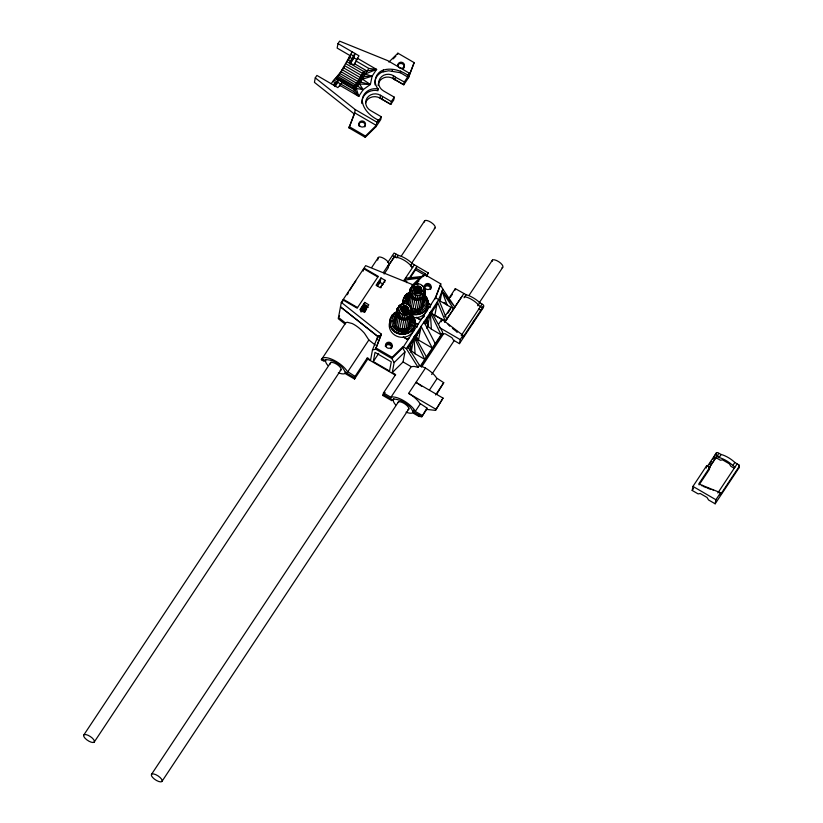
<?xml version="1.0" encoding="UTF-8"?>
<svg xmlns="http://www.w3.org/2000/svg" width="823" height="823" viewBox="0 0 823 823"><rect width="100%" height="100%" fill="white"/><g stroke="black" fill="none" stroke-linecap="round" stroke-linejoin="round"><path stroke-width="1.23" d="M397.283 309.386L396.727 310.415C396.326 315.343 401.501 319.098 406.13 318.275L406.171 314.952L409.648 313.131C407.735 310.22 405.183 314.149 402.828 312.061C399.927 310.796 402.838 306.979 399.299 306.506L397.077 308.574L394.783 323.202C396.758 331.011 407.107 330.393 411.5 325.023L412.004 322.647L411.027 318.192M414.113 291.033L414.442 288.225L412.344 286.867L411.665 289.038L409.731 290.786C409.432 295.704 414.525 299.459 419.185 298.636L419.226 295.313L422.703 293.492C420.337 291.219 414.257 294.984 414.185 289.254L414.134 290.786L414.257 290.159M416.243 340.516L415.924 335.496L416.006 338.87L416.253 337.492M414.072 291.126L414.442 288.225M416.561 333.984L416.356 336.257L418.516 340.053L432.301 348.067L421.088 326.35L418.516 340.053M734.98 467.114L732.84 465.509A14.433 5.391 33.5 0 0 719.127 457.547L716.833 456.374L708.973 468.225M415.461 286.888L414.699 293.091L415.461 286.888C419.02 284.079 423.722 288.945 421.037 292.587M402.375 312.298L403.229 306.043C406.932 304.366 410.296 308.995 407.982 312.226M415.42 292.659L416.273 286.404M404.072 318.347L404.525 315.014L406.171 314.952M417.127 298.708L417.58 295.375L419.226 295.313M403.003 313.203L404.165 305.775M416.057 293.564L417.21 286.137M403.826 313.172L405.153 305.734M416.88 293.533L418.197 286.095M333.819 85.263L338.335 79.79L342.399 82.156L337.883 87.629L316.896 75.428L315.271 77.876L314.427 82.362L354.384 114.058L348.983 127.874L365.227 137.318L376.049 126.649L380.761 119.551L381.286 116.753L370.453 110.457A9.814 8.991 10.6 0 1 367.089 97.988A9.814 8.991 10.6 0 1 380.514 95.273L391.347 101.568L390.822 104.377L379.989 98.081A9.814 8.991 10.6 0 0 365.546 102.916M378.158 85.654A9.814 8.991 10.6 0 1 392.972 78.494L403.805 84.79L408.517 77.691L409.35 73.206L387.684 60.614L339.611 41.15L337.996 43.598L337.152 48.084L350.279 55.717M335.064 86.6L337.852 82.403L338.335 79.79M349.909 64.215L354.075 57.919L354.919 53.433L349.703 62.661L353.767 65.017L358.982 55.799L337.996 43.598M348.983 127.874L354.62 112.813L376.286 125.405L365.463 136.073L365.227 137.318M354.384 114.058L355.227 109.572L315.271 77.876M362.377 101.867L362.069 103.544L361.904 102.268A13.61 12.479 10.6 0 1 375.7 90.365L377.952 90.736L378.271 89.059L376.913 87.331A13.61 12.479 10.6 0 1 382.181 70.469C390.73 67.27 400.729 70.294 407.971 75.284L407.652 76.971L404.33 81.991L403.805 84.79L392.972 78.494L393.497 75.685A9.814 8.991 10.6 0 0 380.072 78.401A9.814 8.991 10.6 0 0 383.436 90.869L394.268 97.165L393.744 99.964L390.822 104.377L379.989 98.081L380.514 95.273M383.168 71.714L383.477 70.037M435.614 297.792L440.799 283.884L424.555 274.44L413.732 285.108L365.659 265.644L364.033 268.092L378.251 276.363L357.151 308.183L342.934 299.922L341.319 302.37L338.263 318.686L345.022 324.056L345.742 322.77L347.255 322.246L352.182 323.532A16.172 5.607 42.8 0 1 364.476 333.284L368.858 339.961L375.319 345.084M342.522 302.164L342.934 299.922M376.049 126.649L376.893 122.164L378.271 120.086C370.669 116.434 362.984 109.438 362.223 100.581A13.61 12.479 10.6 0 1 376.018 88.678L378.271 89.059M381.985 99.604L382.51 96.795M378.271 120.086L377.952 121.773L381.286 116.753M392.19 71.354L392.509 69.677M397.663 54.431L397.9 53.186L414.154 62.63L408.517 77.691M394.968 80.016L395.493 77.208L393.497 75.685M363.18 271.106L363.632 268.709L377.85 276.97M407.652 76.971L400.328 72.702L400.636 71.025M360.649 311.794L364.25 305.024L364.733 302.411L368.797 304.777L363.931 312.123L359.867 309.757L364.733 302.411M355.032 376.409L347.213 371.317A15.832 5.905 33.5 0 0 334.292 360.412A15.832 5.905 33.5 0 0 322.122 358.396L321.361 359.744L324.077 361.318L325.99 359.672C334.395 359.795 343.458 365.628 345.742 373.909L354.538 379.022L355.032 376.409L367.202 358.046L370.587 360.011L372.469 349.991L377.87 336.175L381.039 335.311L381.265 334.066L341.319 302.37M377.685 260.119L378.107 257.846A6.337 2.366 33.5 0 1 383.991 258.504A6.337 2.366 33.5 0 1 388.94 264.142L388.261 267.794L384.135 274.008M384.608 282.536L385.03 280.293L380.967 277.937L380.123 282.423L377.346 286.085M367.202 358.046L367.079 358.705L395.524 375.237M377.171 339.93L377.87 336.175L381.039 335.311L375.627 349.127L372.469 349.991M373.292 361.585L375.021 352.367L391.275 361.811L389.546 371.039L373.292 361.585L378.703 353.427M381.265 334.066L375.627 349.127L391.882 358.581L394.135 362.583L392.252 372.613L395.637 374.578L383.467 392.941L382.983 395.554L391.779 400.667L393.703 399.021C401.881 399.556 411.212 404.998 413.455 413.269L418.866 416.417L421.808 416.747L426.674 409.401L426.931 408.023L419.792 403.321A15.832 5.905 33.5 0 0 408.65 393.394L425.45 368.056L419.463 365.309L407.704 346.555M378.127 335.794L377.973 336.597L340.475 306.856L378.436 336.967M390.03 324.56L389.917 320.898L390.03 324.56C394.875 343.839 425.285 330.393 411.984 314.561L413.095 316.896M396.892 311.403L391.995 315.25L390.431 318.563L394.042 313.645L396.779 312.03M391.882 315.878L391.995 315.25M394.783 323.202L394.649 321.309L391.491 321.042L393.343 315.939L394.629 316.937L396.254 315.26M391.1 327.472L390.143 323.943M393.343 315.939L395.205 314.139M394.042 313.645L394.155 313.028M399.042 331.381L394.248 328.49L392.664 326.083L396.449 330.136L401.84 332.132L404.721 332.029L407.447 331.247L411.737 327.883L413.578 322.781L412.446 317.585L413.383 320.126M392.941 330.044L391.213 326.844M396.48 314.17L398.301 317.596L396.614 326.628C390.452 323.388 399.083 331.875 401.943 330.681C406.13 331.257 410.502 328.058 411.5 325.023M397.087 310.425L396.707 312.503L397.056 311.855M406.13 318.275L409.792 316.711L410.615 315.857L409.957 315.435L409.617 317.277C406.048 321.361 398.383 319.375 397.252 314.047L397.602 312.205M395.462 325.023L397.149 315.981M397.859 315.682L398.198 313.841M395.431 332.111L393.065 329.416M398.898 317.122L399.237 315.281M397.293 329.107C400.482 331.011 405.893 330.908 408.794 328.706M419.463 365.309L418.084 367.387L406.325 348.633L402.941 346.668L392.108 357.326L391.882 358.581L402.704 347.913L435.398 297.7L440.799 283.884M401.13 308.892L401.017 309.51L401.398 307.864M403.003 303.913L402.972 301.259L403.198 304.304M403.486 298.924L405.05 295.611L409.947 291.764M398.167 327.924L399.855 318.882L398.301 317.596M406.716 282.639L406.891 281.692L404.186 280.118L414.329 264.811L428.238 272.897L426.571 276.549M401.521 310.672L401.408 311.3L401.089 310.425M403.229 306.043L402.18 307.267L401.758 311.639L402.293 307.154C404.628 305.22 408.784 307.03 408.578 310.168M400.297 318.285L400.636 316.444M403.959 298.029L405.05 295.611M398.394 333.521L398.507 332.904L395.544 331.484M406.315 303.656L406.151 301.383L404.546 301.403L406.387 296.301C409.731 296.794 404.494 301.722 407.704 297.144M405.122 298.646L408.259 294.5M399.546 330.023L401.706 319.766L399.855 318.882M401.963 319.087L402.303 317.246M404.772 303.903L404.577 301.239M403.712 312.493L403.599 313.11L402.704 312.689M404.926 296.239L407.21 293.389M412.344 286.867L410.132 288.935L407.838 303.564L407.694 301.671L406.151 301.383M404.566 313.316L404.679 312.689M406.12 305.94L404.638 313.337M402.036 329.231L403.733 320.188L407.735 319.561L410.276 317.699L409.617 317.277M401.84 332.132L407.447 331.247M409.391 292.628L407.694 301.671L410.338 289.747L409.751 292.865L410.101 292.216M401.634 334.2L401.747 333.582C408.064 334.22 414.679 329.642 415.131 323.069M405.667 312.658L405.554 313.285L406.49 313.018L407.539 311.794M407.004 306.362L405.379 313.697M406.49 313.018L406.603 312.39M407.755 306.989L406.274 313.11M405.79 320.116L404.093 329.159L406.778 329.766M408.506 305.384L410.204 296.342L409.535 294.531M408.311 307.761L407.035 312.699M415.522 269.8L415.821 268.226L424.997 273.555L424.699 275.129L415.522 269.8L409.916 278.256M408.63 308.625L407.622 312.421M408.702 309.541L407.683 313.46L408.506 310.425L410.533 311.927L411.49 314.664C415.234 308.697 406.994 300.354 401.048 304.489L405.307 303.42M407.385 318.902L407.724 317.061M409.659 306.989L411.356 297.957L410.204 296.342M404.916 334.087L405.039 333.459M406.037 328.603L407.735 319.561M419.185 298.636L422.837 297.072L423.67 296.218L423.012 295.796L422.662 297.638C419.936 300.714 414.679 300.426 411.942 297.484L412.292 295.642M408.918 317.987L409.957 315.435M411.356 297.957L412.909 299.243L411.212 308.286L417.148 309.52L424.555 305.384C426.376 303.913 422.847 295.128 424.853 300.879L420.8 307.946L422.497 298.914L423.32 298.06L422.662 297.638M414.576 291.033L415.008 292.432L415.131 291.805M409.442 318.552L407.755 327.585L410.008 324.519L411.953 311.732M410.276 317.699L409.689 320.816L410.564 319.633M411.15 316.505L410.492 316.083L410.831 314.242L411.49 314.664M410.492 316.083L411.294 313.378M409.103 326.196L410.214 320.281M408.033 333.192L408.157 332.564M411.109 316.248L411.531 313.985M410.008 324.519L412.097 313.625M392.252 372.613L403.075 361.945L404.957 351.915L402.704 347.913M412.909 299.243L414.761 300.128L412.56 310.538L414.987 311.043L419.792 310.281L421.849 309.067L424.555 305.384M415.008 299.449L415.358 297.607M416.757 292.854L416.644 293.472L415.759 293.05M411.839 320.363L412.004 322.647M417.734 293.05L417.621 293.677L419.174 286.301M410.77 331.576L410.883 330.949M415.09 309.592L416.777 300.549L422.497 298.914M416.829 299.829L417.179 297.988M413.825 317.133L415.008 323.696M414.987 311.043L421.849 309.067M414.895 312.493L420.532 311.454L417.775 312.39L412.066 311.896L414.926 312.339M414.679 314.561L414.792 313.944C420.09 314.376 425.604 311.464 427.549 306.393C425.717 313.018 417.652 316.073 411.438 313.882M418.598 293.646L418.722 293.019M420.059 286.723L418.681 292.937M419.658 292.751L419.535 293.379L420.358 292.885M412.93 329.344L413.053 328.716M420.8 287.35L419.319 293.472M414.782 320.651L414.905 320.034M418.681 299.767L419.02 297.926M418.835 300.477L417.148 309.52L419.823 310.127M420.471 292.772L420.584 292.155M421.355 288.122L420.09 293.06M414.381 326.659L414.494 326.031M421.674 288.986L420.666 292.782M424.555 274.44L424.318 275.684L421.15 276.538L405.4 278.277L419.535 278.143L404.186 280.118M420.43 299.263L420.779 297.422M417.971 314.448L418.084 313.82M419.092 308.964L420.79 299.922M435.161 298.944L435.398 297.7L438.782 299.665L413.99 337.07L411.428 350.773L410.41 352.018M414.267 338.644L414.802 335.835L426.417 356.935M421.973 298.348L423.012 295.796M417.354 326.258L417.703 324.385L414.453 322.493M415.872 337.862L416.129 336.494M423.32 298.06L422.744 301.177C428.557 294.768 424.082 279.81 414.092 284.851M424.195 296.866L423.536 296.445L423.886 294.603L424.545 295.025L425.1 293.996L423.958 291.599L423.619 287.145L424.678 288.431M423.536 296.445L424.349 293.739M422.158 306.557L423.259 300.642M424.154 296.609L424.575 294.346M421.088 313.553L421.201 312.925M423.053 304.88L425.141 293.986M425.491 297.936L426.407 300.642L424.421 296.445M423.824 311.938L423.938 311.31M426.88 297.494L428.063 304.057L427.95 300.395L425.038 294.912M425.985 309.705L426.098 309.078M427.837 301.012L427.95 300.395M430.336 306.67L430.686 304.798L427.435 302.915M426.623 327.801L427.734 326.165L430.295 312.462L441.097 334.786L431.386 329.138L427.734 326.165L426.88 317.976M430.583 314.036L431.108 311.238L442.723 332.327L420.214 366.286M418.866 416.417L419.102 415.173M426.931 408.023L421.808 416.747L412.961 411.593M441.406 321.731L441.869 319.252L463.01 335.373L462.547 337.841L483.677 305.971L483.399 304.963L479.819 302.699A14.433 5.391 33.5 0 0 466.106 294.727L455.325 288.647L449.142 297.967M442.692 319.797L431.447 313.491M447.979 324.108L449.718 326.186M455.037 290.221L455.325 288.647M426.674 409.401L435.501 410.379L443.041 398.116L415.954 382.376A15.832 5.905 33.5 0 1 421.829 386.501M452.599 327.77L452.485 328.387L457.156 332.091M425.45 368.056A15.832 5.905 33.5 0 1 436.591 377.983L443.731 382.685L436.694 394.289M443.041 398.116L435.501 410.379M457.002 331.967L457.115 331.34M420.748 366.472L442.424 333.768L445.181 333.757L451.95 337.687L453.524 340.218L459.44 343.654L460.201 339.601L463.01 335.373M473.235 322.842L473.534 321.268M459.44 343.654L483.379 307.545L483.677 305.971M707.605 466.065L716.422 452.763L717.502 452.547L721.154 454.481A14.433 5.391 33.5 0 1 734.867 462.454L739.116 465.108L739.095 467.69L715.156 503.799L708.572 499.973L706.998 497.442L700.229 493.512L698.11 493.893L692.184 490.446L692.945 486.403L706.741 465.592L709.765 467.351L709.395 469.347L699.087 484.891M702.225 485.323L701.916 485.868M706.278 468.061L706.741 465.592M707.646 487.525L707.533 488.142L710.866 489.5M716.123 454.337L716.422 452.763M713.088 490.395L713.202 489.778M715.156 503.799L715.917 499.746L720.557 492.751L698.778 483.924L709.765 467.351M720.557 492.751L720.094 495.22L739.393 466.116M739.116 465.108L739.095 467.69M339.508 85.18L358.735 96.353L363.2 89.625L370.371 84.46L372.13 76.158L376.584 69.42L357.357 58.248M389.804 321.526L390.544 317.935M395.04 319.458L394.649 321.309L396.727 310.415L398.61 308.676L399.299 306.506M402.848 301.887L403.599 298.296M406.12 301.537L406.624 299.161M414.072 289.871L414.37 288.359M410.533 311.927L411.109 308.234L409.648 305.498M410.955 315.219L411.305 313.553M421.746 289.902C420.882 292.885 421.602 289.47 423.588 292.288L424.545 295.025M423.999 295.58L424.359 293.914M427.435 307.02L428.176 303.43M402.056 317.925L402.91 314.674L400.184 312.935L398.61 308.676M415.101 298.286L415.954 295.035L413.239 293.297L411.665 289.038M334.467 86.168L336.926 82.033L334.601 86.374M347.985 60.11L350.444 55.985M364.712 312.277L365.073 311.32M380.946 287.793L381.296 286.836M408.743 76.446L414.154 62.63M438.33 300.601L442.825 289.14L440.572 285.128M400.204 317.04L401.429 313.964M413.249 297.401L414.473 294.325M331.113 83.689L340.938 71.642L352.213 51.859M355.834 61.746L354.898 64.256M394.659 316.783L393.065 321.176L394.042 325.63M423.588 292.288L423.958 291.599M398.651 315.754L400.184 312.935M411.695 296.115L413.239 293.297M335.815 78.092L352.738 87.927L357.871 81.477L363.663 71.457L376.584 69.42L368.786 68.422L355.927 60.943M340.66 83.967L353.53 91.435L360.834 81.683L368.786 68.422M418.351 283.781L416.037 284.295L416.705 283.842M410.399 322.667L411.809 320.517L411.006 318.347M482.041 304.171L461.219 335.589M463.812 293.574L445.397 321.371L434.873 315.25L437.404 301.753L445.397 321.371M349.106 59.102L349.508 58.495M338.006 76.508L344.343 66.961M339.601 86.23L340.403 85.016M407.971 75.284L409.35 73.206M391.347 101.568L394.268 97.165M363.632 268.709L343.345 299.305L357.563 307.576M339.57 315.816L338.49 317.441L345.578 323.069L321.361 359.744M371.759 267.413L378.107 257.846M387.798 262.496L394.073 253.042L398.394 255.367A14.433 5.391 33.5 0 1 412.107 263.339L414.329 264.811M383.446 272.434L388.94 264.142M387.931 266.23L396.1 254.214M387.839 266.673L394.484 256.653L396.768 257.815L398.394 255.367M380.967 277.937L376.09 285.272L380.154 287.639L385.03 280.293M361.513 311.866L365.731 305.498M363.478 309.469L365.587 306.29M362.82 311.3L366.317 306.022M362.809 311.619L366.842 305.528M83.915 734.816L331.011 362.089M401.305 256.056L424.74 220.708M365.793 309.973L366.595 308.759M382.016 285.488L382.818 284.285M364.496 312.164L366.574 309.026M94.141 742.192A6.337 2.366 33.5 0 0 88.071 735.289A6.337 2.366 33.5 0 0 84.872 738.046A6.337 2.366 33.5 0 0 94.141 742.192L341.236 369.465M411.531 263.422L434.956 228.084M412.107 263.339L410.482 265.788L412.704 267.259M408.815 278.791L417.035 266.385M347.573 372.068L368.858 339.961M354.538 379.022L368.334 358.211M422.888 276.723L424.997 273.555M426.18 276.003L428.238 272.897M406.325 348.633L413.99 337.07L424.791 359.384L415.08 353.746L411.428 350.773L410.564 342.584M407.879 348.304L413.465 339.868M414.967 337.584L420.563 329.159L416.356 336.257L416.85 335.517M424.184 323.696L429.771 315.26M431.982 311.927L436.879 304.551M425.769 323.933L427.631 321.124M382.983 395.554L385.051 392.437M450.222 297.473L452.29 294.367M438.556 324.252L441.869 319.252M383.467 392.941L390.925 397.272L411.212 366.677L414.154 366.4L418.084 367.387M444.759 316.67L450.973 307.308M447.743 313.316L450.551 309.067M444.523 322.318L461.857 296.671M464.079 297.782L466.106 294.727M151.627 774.176L398.723 401.449M421.448 367.171L443.453 333.973M469.017 295.406L492.452 260.068M161.853 781.552A6.337 2.366 33.5 0 0 155.784 774.638A6.337 2.366 33.5 0 0 152.574 777.396A6.337 2.366 33.5 0 0 161.853 781.552L408.949 408.815M431.664 374.547L454.389 340.269M479.243 302.782L502.668 267.434M477.793 305.755L479.819 302.699M422.065 415.368L415.286 411.428L420.152 404.083M429.441 390.061L436.951 378.745M435.593 394.968L443.731 382.685M692.184 490.446L693.573 488.368M709.364 464.542L711.391 461.477M712.749 459.44L714.775 456.384M708.891 468.05L715.845 457.567L720.423 460.232L722.543 459.851L729.312 463.781L730.886 466.312L734.219 468.246M718.86 453.329L716.833 456.374M719.127 457.547L721.154 454.481M732.84 465.509L734.867 462.454M717.821 492.987L737.089 463.925M427.734 326.165L428.546 324.941M427.065 328.13L428.155 326.505M410.543 294.5L412.313 292M397.499 314.139L399.268 311.65M409.875 292.69L411.778 290.55M396.83 312.329L398.723 310.189M412.909 286.425L412.22 287.134L411.551 286.723L415.152 284.285M411.551 286.723L413.784 285.097L412.385 285.869M411.212 288.564L412.035 287.711M415.234 287.628C417.498 285.519 421.849 287.33 421.633 290.529M399.855 306.063L399.165 306.773L398.507 306.362L402.097 303.924M407.673 297.298L409.329 295.467M398.507 306.362L400.729 304.736L399.33 305.508M402.406 306.526L400.184 305.302M388.878 62.075L397.9 53.186M393.157 58.875L395.863 56.211M412.004 285.56L421.15 276.538M414.401 285.468L418.907 281.024M394.135 362.583L404.957 351.915M410.132 288.935L411.973 287.556M397.077 308.574L398.929 307.195M402.992 303.934L403.661 303.481M342.162 69.729L359.095 79.574L364.085 76.56L372.13 76.158L362.634 73.453L345.701 63.618M407.097 294.006L408.918 292.926M420.502 311.608C424.905 309.489 427.363 305.292 426.437 300.477M390.925 397.272L391.47 397.036A15.832 5.905 33.5 0 1 414.926 410.667L415.286 411.428M344.58 65.665L361.503 75.51L376.584 69.42M372.13 76.158L362.459 79.173L357.871 81.477L340.938 71.642M359.095 79.574L362.459 79.173L370.371 84.46L359.229 84.039L356.668 83.236L339.734 73.391M337.543 76.282L354.476 86.117L357.686 86.22L363.2 89.625L357.871 81.477L370.371 84.46M363.2 89.625L352.738 87.927L354.816 89.944L358.735 96.353L353.53 91.435M400.328 72.702L388.682 70.778L381.872 72.157A13.61 12.479 10.6 0 0 375.062 84.862M415.954 295.035L417.58 295.375M414.761 300.128L416.777 300.549M411.562 313.265L414.792 313.944M402.91 314.674L404.525 315.014M401.706 319.766L403.733 320.188M398.507 332.904L401.747 333.582M358.735 96.353L356.205 88.205L336.607 77.331M703.192 486.383L706.443 487.7M361.503 75.51L364.085 76.56L360.32 77.568L343.386 67.723M719.528 456.93L715.208 454.605M395.493 77.208L404.33 81.991M427.374 303.008L430.686 304.798M426.849 305.817L430.162 307.607M414.391 322.595L417.703 324.385M413.866 325.394L417.179 327.194M392.448 255.49L394.484 256.653M713.582 457.043L715.619 458.216M350.588 54.308L353.293 55.882M354.075 57.919L357.131 59.698M349.158 57.003L351.863 58.577M347.635 59.729L350.351 61.314M354.415 63.669L367.274 71.148M346.73 61.622L363.663 71.457L365.7 73.875M338.603 74.955L357.686 86.22L356.668 83.236M335.177 78.535L337.883 80.109M341.946 82.475L354.816 89.944M333.891 80.026L336.597 81.6M337.852 82.403L340.897 84.172M332.739 81.24L335.445 82.814M334.179 83.504L335.99 84.553M355.227 109.572L376.893 122.164M349.209 126.629L365.463 136.073M482.453 307.802L478.194 305.148M443.936 302.422L446.107 303.687M379.629 282.135L383.168 284.192M439.42 327.523L460.201 339.601M416.294 317.462L420.625 319.982L416.387 317.328M692.945 486.403L715.917 499.746M363.91 304.14L366.029 305.374M364.25 305.024L368.303 307.391M403.311 337.049L407.642 339.56L403.393 336.916M403.075 361.945L411.212 366.677M375.864 347.882L392.108 357.326M408.65 393.394L435.737 409.134M321.958 358.705L325.013 360.484M345.249 372.243L354.775 377.778M383.209 394.31L392.746 399.844M478.811 309.057L480.838 310.25M413.228 285.663L415.348 287.001M410.687 287.906L411.335 288.328M421.973 285.53L423.526 286.826L422.693 285.859M410.471 306.465L408.403 304.469M354.476 86.117L356.205 88.205M410.564 306.784L411.623 308.069M424.154 288.595L425.347 290.241M411.109 308.234L412.302 309.88M424.39 296.599L425.47 298.101M411.942 297.484L410.173 292.7M410.831 315.332L412.416 317.74M442.825 289.14L454.893 307.051L442.013 291.208L440.171 301.033L453.679 308.882L442.013 291.208L447.218 305.127M424.267 290.118L425.491 292.144M411.222 309.757L412.436 311.783M424.01 321.947L435.223 343.654M410.903 311.238L412.045 313.635M438.782 299.665L446.776 319.283M392.633 326.237L391.522 320.877M422.703 293.492L423.67 296.218M409.648 313.131L410.615 315.857M406.922 303.759L407.066 304.284M483.111 306.537L483.379 307.545M422.148 294.058L422.837 297.072M409.103 313.697L409.792 316.711M420.779 294.871L421.129 298.08M407.735 314.509L408.085 317.719M397.128 312.339L397.252 314.047M430.295 312.462L431.386 329.138M413.99 337.07L415.08 353.746M358.756 125.898A3.323 3.045 10.6 0 1 362.459 122.246A3.323 3.045 10.6 0 1 364.815 126.907M397.612 66.354A3.323 3.045 10.6 0 1 402.241 63.731A3.323 3.045 10.6 0 1 403.229 68.762M393.487 257.877A11.872 4.434 33.5 0 1 402.612 259.389A11.872 4.434 33.5 0 1 412.302 267.568M464.213 296.671A11.872 4.434 33.5 0 1 478.585 305.014M424.524 316.022A12.664 11.604 10.6 0 1 423.084 317.513M422.261 318.162A12.664 11.604 10.6 0 1 420.44 319.242M426.767 307.421A12.664 11.604 10.6 0 1 426.695 311.464M427.641 300.57A12.664 11.604 10.6 0 1 411.932 314.129M402.92 304.51A12.664 11.604 10.6 0 1 406.613 294.428M425.203 295.992A12.664 11.604 10.6 0 1 426.437 297.71M427.456 306.65A12.664 11.604 10.6 0 1 414.617 317.719M402.262 304.531A12.664 11.604 10.6 0 1 403.465 300.673M424.359 288.4A3.323 3.045 10.6 0 1 428.063 284.748A3.323 3.045 10.6 0 1 430.419 289.408M424.174 287.947A3.323 3.045 10.6 0 1 430.676 289.017M391.47 348.16A3.323 3.045 10.6 0 1 390.925 348.767M385.308 346.36A3.323 3.045 10.6 0 1 389.104 343.5A3.323 3.045 10.6 0 1 391.81 347.44M385.565 345.979A3.323 3.045 10.6 0 1 391.727 347.779M409.278 337.749A12.664 11.604 10.6 0 1 407.447 338.829M413.568 326.011A12.664 11.604 10.6 0 1 413.712 331.052M413.455 317.297A12.664 11.604 10.6 0 1 408.866 332.821A12.664 11.604 10.6 0 1 391.748 328.552A12.664 11.604 10.6 0 1 395.338 312.781M414.473 326.237A12.664 11.604 10.6 0 1 398.908 336.916A12.664 11.604 10.6 0 1 390.483 320.26M410.142 345.495A12.664 11.604 10.6 0 1 408.095 347.81M410.543 347.224A12.664 11.604 10.6 0 1 410.06 350.217M366.132 305.415A18.518 2.685 -59.8 0 1 362.47 310.806M347.327 294.727A18.518 2.685 -59.8 0 1 348.458 292.638M349.652 290.54A18.518 2.685 -59.8 0 1 355.803 281.044M345.876 372.294A11.872 4.434 33.5 0 1 338.366 372.798M327.914 365.515A11.872 4.434 33.5 0 1 326.134 359.476M330.362 363.992A6.337 2.366 33.5 0 1 336.885 364.332A6.337 2.366 33.5 0 1 340.177 370.36M413.465 410.235A11.872 4.434 33.5 0 1 406.078 412.148M395.626 404.875A11.872 4.434 33.5 0 1 393.847 398.836M398.013 402.591A6.337 2.366 33.5 0 1 405.276 404.155A6.337 2.366 33.5 0 1 407.889 409.72M492.205 261.354A6.337 2.366 33.5 0 1 498.728 261.693A6.337 2.366 33.5 0 1 502.02 267.722M424.493 222.004A6.337 2.366 33.5 0 1 431.015 222.333A6.337 2.366 33.5 0 1 434.307 228.372M351.051 60.727C349.816 65.614 356.596 51.335 351.051 60.727M361.009 308.954C359.764 313.851 366.544 299.562 361.009 308.954M377.243 284.47C375.998 289.367 382.777 275.088 377.243 284.47M716.967 456.446L715.763 457.691L716.967 456.446M359.826 126.063A3.323 3.045 10.6 0 0 365.391 124.942A3.323 3.045 10.6 0 0 361.4 121.022A3.323 3.045 10.6 0 0 359.826 126.063M398.774 67.311A3.323 3.045 10.6 0 0 404.35 66.179A3.323 3.045 10.6 0 0 400.348 62.26A3.323 3.045 10.6 0 0 398.774 67.311M425.429 288.564A3.323 3.045 10.6 0 0 430.995 287.443A3.323 3.045 10.6 0 0 427.003 283.524A3.323 3.045 10.6 0 0 425.429 288.564M386.471 347.316A3.323 3.045 10.6 0 0 392.046 346.195A3.323 3.045 10.6 0 0 388.055 342.275A3.323 3.045 10.6 0 0 386.471 347.316"/></g></svg>
